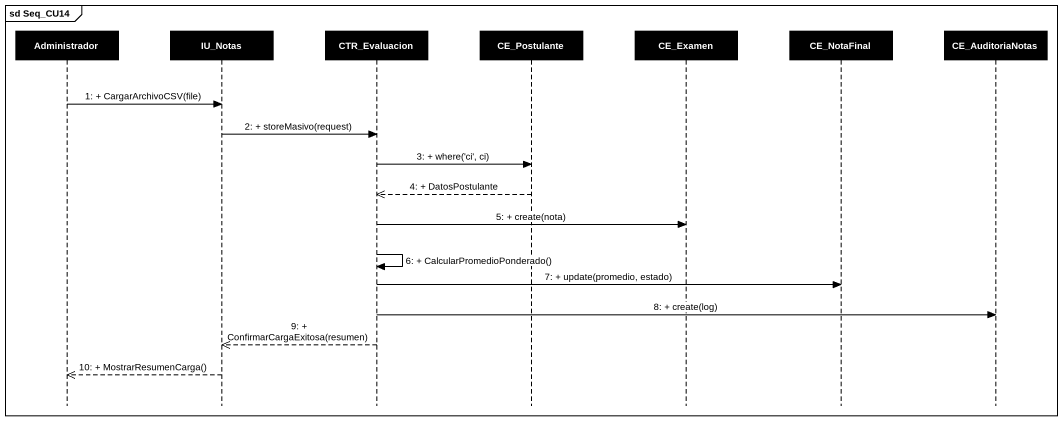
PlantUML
@startuml
mainframe sd Seq_CU14
hide footbox
participant Administrador #000000
participant IU_Notas #000000
participant CTR_Evaluacion #000000
participant CE_Postulante #000000
participant CE_Examen #000000
participant CE_NotaFinal #000000
participant CE_AuditoriaNotas #000000

Administrador -> IU_Notas : 1: + CargarArchivoCSV(file)
IU_Notas -> CTR_Evaluacion : 2: + storeMasivo(request)
CTR_Evaluacion -> CE_Postulante : 3: + where('ci', ci)
CE_Postulante -->> CTR_Evaluacion : 4: + DatosPostulante
CTR_Evaluacion -> CE_Examen : 5: + create(nota)
CTR_Evaluacion -> CTR_Evaluacion : 6: + CalcularPromedioPonderado()
CTR_Evaluacion -> CE_NotaFinal : 7: + update(promedio, estado)
CTR_Evaluacion -> CE_AuditoriaNotas : 8: + create(log)
CTR_Evaluacion -->> IU_Notas : 9: + ConfirmarCargaExitosa(resumen)
IU_Notas -->> Administrador : 10: + MostrarResumenCarga()
@enduml
